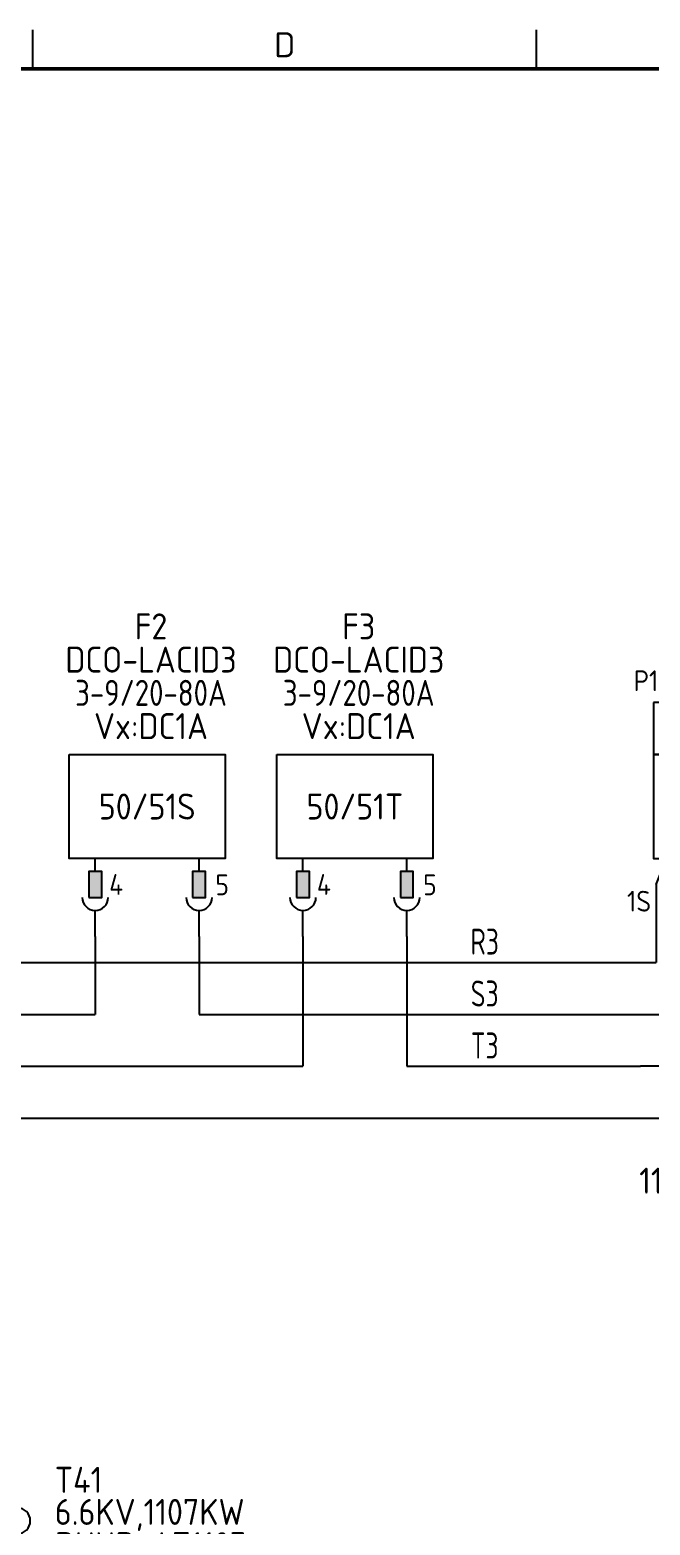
# Model space of a CAD drawing. Header units: millimetres. Extents: x 0 to 556, y 1 to 306.
# Drawn here: x 161.2 to 220.9, y 143.3 to 287.2 of the extents above; entities that cross this region are included whole.
import ezdxf
from ezdxf.enums import TextEntityAlignment as Align

# ---------------------------------------------------------------- set-up
doc = ezdxf.new("R2010")
doc.units = ezdxf.units.MM
for name, color, linetype in [('MISC', 7, 'Continuous'), ('Sheet Line', 3, 'Continuous'), ('Sheet Text', 2, 'Continuous'), ('SYMS', 7, 'Continuous'), ('TAGS', 7, 'Continuous'), ('TERMS', 7, 'Continuous'), ('WIRE(DEFAULT)', 7, 'Continuous'), ('WIREFIXED', 7, 'Continuous')]:
    doc.layers.add(name, color=color, linetype=linetype)
doc.layers.add('Sheet Out Line', color=2, linetype='Continuous', lineweight=50)
doc.styles.add('SIMPLEX', font='simplex')
doc.styles.get("Standard").update_dxf_attribs({"font": 'txt.shx', "height": 2.4, "bigfont": 'whgtxt.shx'})
doc.styles.add('WD', font='ISOCP2.shx')
doc.styles.add('WD_IEC', font='ISOCP2.shx', dxfattribs={"width": 1.1, "height": 2.4, "bigfont": 'whgtxt.shx'})

# ---------------------------------------------------------------- blocks, each defined once
blk = doc.blocks.new('VG21_OCR1')
for p, q in [((-5, -6.25), (-5, -5)), ((5, -6.25), (5, -5)), ((-5, -12.5), (-5, -10)), ((5, -12.5), (5, -10))]:
    blk.add_line(p, q)
for points in [[(-7.5, 5), (7.5, 5), (7.5, -5), (-7.5, -5)], [(-5.62, -8.75), (-4.38, -8.75), (-4.38, -6.25), (-5.62, -6.25)], [(4.38, -8.75), (5.62, -8.75), (5.62, -6.25), (4.38, -6.25)]]:
    blk.add_lwpolyline(points, close=True)
for centre in [(-5, -8.75), (5, -8.75)]:
    blk.add_arc(centre, 1.25, 180, 0)
for points in [[(-5.62, -6.25), (-5.62, -8.75), (-4.38, -6.25), (-4.38, -8.75)], [(4.38, -6.25), (4.38, -8.75), (5.62, -6.25), (5.62, -8.75)]]:
    blk.add_solid(points)
at = {"style": 'WD'}
for tag, p in [('TAG1', (0.37, 15.34)), ('RATING11', (0.37, 12.14)), ('RATING1', (0.37, 8.94)), ('RATING2', (0.37, 5.74))]:
    blk.add_attdef(tag, text='', height=2.5, dxfattribs=at).set_placement(p, align=Align.BOTTOM_CENTER)
at = {"style": 'WD', "flags": 1}
for tag, p in [('INST', (-10.31, 1.22)), ('LOC', (-10.35, -0.14)), ('CAT', (-10.33, -1.49)), ('FAMILY', (-10.23, -2.87)), ('MFG', (-10.29, -4.28)), ('ASSYCODE', (-10.35, -5.64))]:
    blk.add_attdef(tag, text='', height=1, dxfattribs=at).set_placement(p, align=Align.RIGHT)
at = {"style": 'WD'}
blk.add_attdef('RATING12', text='', height=2.5, dxfattribs=at).set_placement((0, 0), align=Align.MIDDLE_CENTER)
at = {"linetype": 'Continuous', "style": 'WD'}
for tag, p in [('TERM01', (-3.66, -8.5)), ('TERM02', (6.57, -8.54))]:
    blk.add_attdef(tag, p, '', height=2, dxfattribs=at)
at = {"style": 'WD', "flags": 1}
for tag, p in [('X8TERM01', (-5, -12.5)), ('X8TERM02', (5, -12.5))]:
    blk.add_attdef(tag, p, '', height=0.32, dxfattribs=at)
blk = doc.blocks.new('Q020501')
for p, q in [((-4, 0), (4, 0)), ((0, 0), (-1.41, 1.41)), ((0, 0), (-1.41, -1.42))]:
    blk.add_line(p, q)
blk = doc.blocks.new('VH51_WHMT1')
for p, q in [((2.5, 30), (2.5, 25)), ((7.5, 30), (7.5, 25)), ((12.5, 30), (12.5, 25)), ((1.5, 7.5), (2.5, 10)), ((5.5, 10), (5.5, 0)), ((9.5, 10), (9.5, -10)), ((13.5, 7.5), (12.5, 10)), ((1.5, 7.5), (1.5, 0)), ((13.5, 7.5), (13.5, -10)), ((0, 0), (1.5, 0)), ((5.5, 0), (15, 0)), ((9.5, -10), (0, -10)), ((13.5, -10), (15, -10))]:
    blk.add_line(p, q)
for points in [[(1.25, 25), (1.25, 20), (13.75, 20), (13.75, 25)], [(1.25, 20), (1.25, 10), (13.75, 10), (13.75, 20)]]:
    blk.add_lwpolyline(points, close=True)
at = {"layer": 'SYMS'}
blk.add_blockref('Q020501', (7.5, 22.5), dxfattribs=at)
at = {"style": 'SIMPLEX'}
blk.add_text('Wh', height=3, dxfattribs=at).set_placement((7.5, 15), align=Align.MIDDLE)
at = {"flags": 1}
for tag, p, height, style in [('X2TERM01', (2.5, 30), 0.08, 'WD'), ('X2TERM02', (7.5, 30), 0.08, 'WD'), ('X2TERM03', (12.5, 30), 0.08, 'WD'), ('INST', (15.13, 26), 1, 'WD_IEC'), ('LOC', (15.13, 24.65), 1, 'WD_IEC'), ('X4TERM04', (0, 0), 0.08, 'WD'), ('X1TERM05', (15, 0), 0.08, 'WD'), ('X4TERM06', (0, -10), 0.08, 'WD'), ('X1TERM07', (15, -10), 0.08, 'WD')]:
    blk.add_attdef(tag, p, '', height=height, dxfattribs=dict(at, style=style))
at = {"style": 'WD_IEC'}
for tag, p in [('TERM01', (1.72, 26.11)), ('TERM02', (6.72, 26.11)), ('TERM03', (11.72, 26.11)), ('TERM04', (1.02, 4.89)), ('TERM05', (5.02, 4.89))]:
    blk.add_attdef(tag, text='', height=2, dxfattribs=at).set_placement(p, align=Align.RIGHT)
for tag, p, height in [('TAG1', (14.55, 21.69), 2.5), ('TERM06', (9.65, 4.79), 2), ('TERM07', (13.65, 4.79), 2)]:
    blk.add_attdef(tag, p, '', height=height, dxfattribs=at)
at = {"style": 'WD_IEC', "flags": 1}
for tag, p in [('ASSYCODE', (-0.04, 15.09)), ('FAMILY', (-0.04, 13.59)), ('CAT', (-0.04, 12.09)), ('MFG', (-0.04, 10.72))]:
    blk.add_attdef(tag, text='', height=1, dxfattribs=at).set_placement(p, align=Align.RIGHT)
at = {"style": 'WD_IEC'}
for tag, p in [('RATING11', (8.08, -16.56)), ('RATING1', (8.08, -19.76)), ('RATING2', (8.08, -22.96))]:
    blk.add_attdef(tag, text='', height=2.5, dxfattribs=at).set_placement(p, align=Align.TOP_CENTER)
blk = doc.blocks.new('WD_WNH')
at = {"linetype": 'Continuous', "style": 'WD_IEC', "width": 0.8}
blk.add_attdef('WIRENO', text='', height=2.5, dxfattribs=at).set_placement((0, 0.75), align=Align.CENTER)
at = {"style": 'WD_IEC', "flags": 1}
for tag, p in [('W08USER', (0, 0.375)), ('W04USER', (0, 0.875)), ('W05USER', (0, 0.75)), ('W09USER', (0, 0.25)), ('W03USER', (0, 1)), ('W06USER', (0, 0.625)), ('W07USER', (0, 0.5)), ('W02USER', (0, 1.125)), ('W01USER', (0, 1.25)), ('W10USER', (0, 0.125))]:
    blk.add_attdef(tag, text='', height=0.08, dxfattribs=at).set_placement(p, align=Align.CENTER)
blk = doc.blocks.new('VD61_AUTOTRT1')
at = {"color": 2, "lineweight": 40}
for p, q in [((-5, 10), (-5, 5)), ((0, 10), (0, 5)), ((5, 10), (5, 5)), ((-5, -5), (-5, -10)), ((0, -5), (0, -10)), ((5, -5), (5, -10))]:
    blk.add_line(p, q, dxfattribs=at)
for p, q in [((-5, 2.5), (-6, 2.5)), ((0, 2.5), (-1, 2.5)), ((5, 2.5), (4, 2.5)), ((-5, 0), (-6, 0)), ((0, 0), (-1, 0)), ((5, 0), (4, 0)), ((-5, -2.5), (-6, -2.5)), ((0, -2.5), (-1, -2.5)), ((5, -2.5), (4, -2.5))]:
    blk.add_line(p, q)
for centre in [(-5, 3.75), (0, 3.75), (5, 3.75), (-5, 1.25), (0, 1.25), (5, 1.25), (-5, -1.25), (0, -1.25), (5, -1.25), (-5, -3.75), (0, -3.75), (5, -3.75)]:
    blk.add_arc(centre, 1.25, 270, 90)
at = {"style": 'WD_IEC', "flags": 1}
for tag, p in [('INST', (8.94, 10.62)), ('LOC', (8.98, 9.45))]:
    blk.add_attdef(tag, p, '', height=1, dxfattribs=at)
at = {"flags": 1}
for tag, p in [('X2TERM01', (-5, 10)), ('X2TERM06', (0, 10)), ('X2TERM11', (5, 10)), ('X4TERM02', (-6, 2.5)), ('X4TERM07', (-1, 2.5)), ('X4TERM12', (4, 2.5)), ('X4TERM03', (-6, 0)), ('X4TERM08', (-1, 0)), ('X4TERM13', (4, 0)), ('X4TERM04', (-6, -2.5)), ('X4TERM09', (-1, -2.5)), ('X4TERM14', (4, -2.5)), ('X8TERM05', (-5, -10)), ('X8TERM10', (0, -10)), ('X8TERM15', (5, -10))]:
    blk.add_attdef(tag, p, '', height=0.08, dxfattribs=at)
at = {"style": 'WD_IEC'}
for tag, p in [('TAG1', (8.6, 6.45)), ('RATING1', (8.6, 3.36)), ('RATING11', (8.6, 0.16)), ('RATING2', (8.6, -3.04)), ('RATING3', (8.6, -6.24)), ('RATING4', (8.6, -9.44)), ('DESC1', (8.6, -12.64))]:
    blk.add_attdef(tag, p, '', height=2.5, dxfattribs=at)
at = {"style": 'WD_IEC', "width": 0.75}
for tag, p in [('TERM01', (-5.81, 7)), ('TERM06', (-0.81, 7)), ('TERM11', (4.19, 7)), ('TERM02', (-5.61, 3.15)), ('TERM07', (-0.61, 3.15)), ('TERM12', (4.39, 3.15)), ('TERM03', (-5.61, 0.65)), ('TERM08', (-0.61, 0.65)), ('TERM13', (4.39, 0.65)), ('TERM04', (-5.61, -1.85)), ('TERM09', (-0.61, -1.85)), ('TERM14', (4.39, -1.85)), ('TERM05', (-5.61, -7.82)), ('TERM10', (-0.61, -7.82)), ('TERM15', (4.39, -7.82))]:
    blk.add_attdef(tag, text='', height=1.25, dxfattribs=at).set_placement(p, align=Align.RIGHT)
at = {"style": 'WD_IEC', "flags": 1}
for tag, p in [('FAMILY', (-6.92, -10.38)), ('CAT', (-6.92, -11.88)), ('MFG', (-6.87, -13.16)), ('ASSYCODE', (-6.87, -14.53))]:
    blk.add_attdef(tag, text='', height=1, dxfattribs=at).set_placement(p, align=Align.RIGHT)
blk = doc.blocks.new('LSSA3')
at = {"layer": 'Sheet Line'}
for p, q in [((161.5, 283.5), (161.5, 287.25)), ((210, 283.5), (210, 287.25))]:
    blk.add_line(p, q, dxfattribs=at)
at = {"layer": 'Sheet Out Line'}
blk.add_lwpolyline([(16, 6.5), (404, 6.5), (404, 283.5), (16, 283.5)], close=True, dxfattribs=at)
at = {"style": 'WD_IEC', "width": 1.1}
for tag, height, p in [('DESC4', 2.4, (57.5, 39.5)), ('CUSTOMERS31', 3.8, (219, 38)), ('TITLE1', 3.6, (333, 37.5)), ('CUSTOMERS21', 3.8, (219, 35.25)), ('DESC3', 2.4, (57.5, 33.5)), ('CUSTOMERS32', 3.8, (219, 32.5)), ('TITLE2', 3.6, (333, 32.5)), ('CUSTOMERS22', 3.8, (219, 29.75)), ('RN', 3.5, (398, 28.75)), ('CUSTOMERS33', 3.8, (219, 27)), ('TITLE3', 3.6, (333, 27.5)), ('DESC2', 2.4, (57.5, 27.5)), ('DESC1', 2.4, (57.5, 21.5)), ('WORKNO', 3.5, (365.5, 18.5)), ('FILE', 2.4, (314, 18.5)), ('DESC0', 2.4, (57.5, 15.5)), ('SHN', 2.4, (395, 12)), ('TSH', 2.4, (401, 9))]:
    blk.add_attdef(tag, text='', height=height, dxfattribs=at).set_placement(p, align=Align.MIDDLE_CENTER)
at = {"style": 'WD_IEC'}
for tag, p in [('DATE4', (96.5, 39.5)), ('DRWN4', (111.5, 39.5)), ('DSGN4', (126.5, 39.5)), ('CHKD4', (141.5, 39.5)), ('APPD4', (156.5, 39.5)), ('DATE3', (96.5, 33.5)), ('DRWN3', (111.5, 33.5)), ('DSGN3', (126.5, 33.5)), ('CHKD3', (141.5, 33.5)), ('APPD3', (156.5, 33.5)), ('DATE2', (96.5, 27.5)), ('DRWN2', (111.5, 27.5)), ('DSGN2', (126.5, 27.5)), ('CHKD2', (141.5, 27.5)), ('APPD2', (156.5, 27.5)), ('DATE1', (96.5, 21.5)), ('DRWN1', (111.5, 21.5)), ('DSGN1', (126.5, 21.5)), ('CHKD1', (141.5, 21.5)), ('APPD1', (156.5, 21.5)), ('DATE0', (96.5, 15.5)), ('DRWN0', (111.5, 15.5)), ('DSGN0', (126.5, 15.5)), ('CHKD0', (141.5, 15.5)), ('APPD0', (156.5, 15.5))]:
    blk.add_attdef(tag, text='', height=2.4, dxfattribs=at).set_placement(p, align=Align.MIDDLE_CENTER)
at = {"style": 'WD_IEC', "width": 1.1}
for tag, p in [('DWG1ST', (345, 10.5)), ('DWGNO', (373.49, 10.5))]:
    blk.add_attdef(tag, text='', height=3.5, dxfattribs=at).set_placement(p, align=Align.MIDDLE_LEFT)
at = {"style": 'WD_IEC', "width": 1.1, "flags": 9}
blk.add_attdef('WD_TB', (0, 0), '', height=2.4, dxfattribs=at)
at = {"layer": 'Sheet Text', "style": 'WD_IEC', "width": 1.1}
blk.add_text('D', height=2.4, dxfattribs=at).set_placement((185.75, 284.62), align=Align.CENTER)

msp = doc.modelspace()

# ---------------------------------------------------------------- linework, layer by layer
at = {"layer": 'WIRE(DEFAULT)'}
for p, q in [((167.5, 200), (167.5, 192.5)), ((177.5, 200), (177.5, 192.5)), ((157.5, 197.5), (220, 197.5)), ((112.5, 192.5), (167.5, 192.5)), ((177.5, 192.5), (332.5, 192.5)), ((197.5, 187.5), (220, 187.5)), ((112.5, 182.5), (332.5, 182.5))]:
    msp.add_line(p, q, dxfattribs=at)
at = {"layer": 'WIRE(DEFAULT)', "linetype": 'Continuous'}
for p, q in [((187.5, 200), (187.5, 187.5)), ((197.5, 200), (197.5, 187.5)), ((125, 187.5), (187.5, 187.5))]:
    msp.add_line(p, q, dxfattribs=at)

# ---------------------------------------------------------------- block references
at = {"layer": 'SYMS'}
msp.add_blockref('LSSA3', (0, 0), dxfattribs=at)
at = {"layer": 'SYMS', "linetype": 'Continuous'}
ref = msp.add_blockref('VG21_OCR1', (172.5, 212.5), dxfattribs=at)
ref.add_attrib('TERM02', '5', (179.07, 203.96), dxfattribs={"layer": 'TERMS', "linetype": 'Continuous', "height": 2, "style": 'WD'})
ref.add_attrib('TERM01', '4', (168.84, 204), dxfattribs={"layer": 'TERMS', "linetype": 'Continuous', "height": 2, "style": 'WD'})
ref.add_attrib('RATING12', '50/51S', dxfattribs={"layer": 'MISC', "height": 2.5, "style": 'WD'}).set_placement((172.5, 212.5), align=Align.MIDDLE_CENTER)
ref.add_attrib('RATING2', 'Vx:DC1A', dxfattribs={"layer": 'MISC', "height": 2.5, "style": 'WD'}).set_placement((172.87, 218.24), align=Align.BOTTOM_CENTER)
ref.add_attrib('RATING1', '3-9/20-80A', dxfattribs={"layer": 'MISC', "height": 2.5, "style": 'WD', "width": 0.9}).set_placement((172.87, 221.44), align=Align.BOTTOM_CENTER)
ref.add_attrib('RATING11', 'DCO-LACID3', dxfattribs={"layer": 'MISC', "height": 2.5, "style": 'WD'}).set_placement((172.87, 224.64), align=Align.BOTTOM_CENTER)
ref.add_attrib('TAG1', 'F2', dxfattribs={"layer": 'TAGS', "height": 2.5, "style": 'WD'}).set_placement((172.87, 227.84), align=Align.BOTTOM_CENTER)
ref = msp.add_blockref('VG21_OCR1', (192.5, 212.5), dxfattribs=at)
ref.add_attrib('TERM02', '5', (199.07, 203.96), dxfattribs={"layer": 'TERMS', "linetype": 'Continuous', "height": 2, "style": 'WD'})
ref.add_attrib('TERM01', '4', (188.84, 204), dxfattribs={"layer": 'TERMS', "linetype": 'Continuous', "height": 2, "style": 'WD'})
ref.add_attrib('RATING12', '50/51T', dxfattribs={"layer": 'MISC', "height": 2.5, "style": 'WD'}).set_placement((192.5, 212.5), align=Align.MIDDLE_CENTER)
ref.add_attrib('RATING2', 'Vx:DC1A', dxfattribs={"layer": 'MISC', "height": 2.5, "style": 'WD'}).set_placement((192.87, 218.24), align=Align.BOTTOM_CENTER)
ref.add_attrib('RATING1', '3-9/20-80A', dxfattribs={"layer": 'MISC', "height": 2.5, "style": 'WD', "width": 0.9}).set_placement((192.87, 221.44), align=Align.BOTTOM_CENTER)
ref.add_attrib('RATING11', 'DCO-LACID3', dxfattribs={"layer": 'MISC', "height": 2.5, "style": 'WD'}).set_placement((192.87, 224.64), align=Align.BOTTOM_CENTER)
ref.add_attrib('TAG1', 'F3', dxfattribs={"layer": 'TAGS', "height": 2.5, "style": 'WD'}).set_placement((192.87, 227.84), align=Align.BOTTOM_CENTER)
at = {"layer": 'SYMS'}
ref = msp.add_blockref('VH51_WHMT1', (220, 197.5), dxfattribs=at)
ref.add_attrib('TERM06', '3S', (229.65, 202.29), dxfattribs={"layer": 'TERMS', "height": 2, "style": 'WD_IEC'})
ref.add_attrib('TERM07', '3L', (233.65, 202.29), dxfattribs={"layer": 'TERMS', "height": 2, "style": 'WD_IEC'})
ref.add_attrib('TERM05', '1L', dxfattribs={"layer": 'TERMS', "height": 2, "style": 'WD_IEC'}).set_placement((225.02, 202.39), align=Align.RIGHT)
ref.add_attrib('TERM04', '1S', dxfattribs={"layer": 'TERMS', "height": 2, "style": 'WD_IEC'}).set_placement((221.02, 202.39), align=Align.RIGHT)
ref.add_attrib('TERM03', 'P3', dxfattribs={"layer": 'TERMS', "height": 2, "style": 'WD_IEC'}).set_placement((231.72, 223.61), align=Align.RIGHT)
ref.add_attrib('TERM02', 'P2', dxfattribs={"layer": 'TERMS', "height": 2, "style": 'WD_IEC'}).set_placement((226.72, 223.61), align=Align.RIGHT)
ref.add_attrib('TERM01', 'P1', dxfattribs={"layer": 'TERMS', "height": 2, "style": 'WD_IEC'}).set_placement((221.72, 223.61), align=Align.RIGHT)
ref.add_attrib('RATING1', '110V 5(2.5)A', dxfattribs={"layer": 'MISC', "height": 2.5, "style": 'WD_IEC'}).set_placement((228.08, 177.74), align=Align.TOP_CENTER)
ref.add_attrib('RATING11', 'WL32STe', dxfattribs={"layer": 'MISC', "height": 2.5, "style": 'WD_IEC'}).set_placement((228.08, 180.94), align=Align.TOP_CENTER)
ref.add_attrib('TAG1', 'P1', (234.55, 219.19), dxfattribs={"layer": 'TAGS', "height": 2.5, "style": 'WD_IEC'})
ref = msp.add_blockref('VD61_AUTOTRT1', (155, 140), dxfattribs=at)
ref.add_attrib('TERM15', 'Z0', dxfattribs={"layer": 'TERMS', "height": 1.25, "style": 'WD_IEC', "width": 0.75}).set_placement((159.39, 132.18), align=Align.RIGHT)
ref.add_attrib('TERM10', 'Y0', dxfattribs={"layer": 'TERMS', "height": 1.25, "style": 'WD_IEC', "width": 0.75}).set_placement((154.39, 132.18), align=Align.RIGHT)
ref.add_attrib('TERM05', 'X0', dxfattribs={"layer": 'TERMS', "height": 1.25, "style": 'WD_IEC', "width": 0.75}).set_placement((149.39, 132.18), align=Align.RIGHT)
ref.add_attrib('TERM14', 'Z1', dxfattribs={"layer": 'TERMS', "height": 1.25, "style": 'WD_IEC', "width": 0.75}).set_placement((159.39, 138.15), align=Align.RIGHT)
ref.add_attrib('TERM09', 'Y1', dxfattribs={"layer": 'TERMS', "height": 1.25, "style": 'WD_IEC', "width": 0.75}).set_placement((154.39, 138.15), align=Align.RIGHT)
ref.add_attrib('TERM04', 'X1', dxfattribs={"layer": 'TERMS', "height": 1.25, "style": 'WD_IEC', "width": 0.75}).set_placement((149.39, 138.15), align=Align.RIGHT)
ref.add_attrib('TERM08', 'Y2', dxfattribs={"layer": 'TERMS', "height": 1.25, "style": 'WD_IEC', "width": 0.75}).set_placement((154.39, 140.65), align=Align.RIGHT)
ref.add_attrib('TERM03', 'X2', dxfattribs={"layer": 'TERMS', "height": 1.25, "style": 'WD_IEC', "width": 0.75}).set_placement((149.39, 140.65), align=Align.RIGHT)
ref.add_attrib('TERM13', 'Z2', dxfattribs={"layer": 'TERMS', "height": 1.25, "style": 'WD_IEC', "width": 0.75}).set_placement((159.39, 140.65), align=Align.RIGHT)
ref.add_attrib('TERM12', 'Z3', dxfattribs={"layer": 'TERMS', "height": 1.25, "style": 'WD_IEC', "width": 0.75}).set_placement((159.39, 143.15), align=Align.RIGHT)
ref.add_attrib('TERM07', 'Y3', dxfattribs={"layer": 'TERMS', "height": 1.25, "style": 'WD_IEC', "width": 0.75}).set_placement((154.39, 143.15), align=Align.RIGHT)
ref.add_attrib('TERM02', 'X3', dxfattribs={"layer": 'TERMS', "height": 1.25, "style": 'WD_IEC', "width": 0.75}).set_placement((149.39, 143.15), align=Align.RIGHT)
ref.add_attrib('TERM01', 'U', dxfattribs={"layer": 'TERMS', "height": 1.25, "style": 'WD_IEC', "width": 0.75}).set_placement((149.19, 147), align=Align.RIGHT)
ref.add_attrib('TERM06', 'V', dxfattribs={"layer": 'TERMS', "height": 1.25, "style": 'WD_IEC', "width": 0.75}).set_placement((154.19, 147), align=Align.RIGHT)
ref.add_attrib('TERM11', 'W', dxfattribs={"layer": 'TERMS', "height": 1.25, "style": 'WD_IEC', "width": 0.75}).set_placement((159.19, 147), align=Align.RIGHT)
ref.add_attrib('RATING4', 'SET:65%', (163.6, 130.56), dxfattribs={"layer": 'MISC', "height": 2.5, "style": 'WD_IEC'})
ref.add_attrib('RATING3', 'TAP : 50-65-80%', (163.6, 133.76), dxfattribs={"layer": 'MISC', "height": 2.5, "style": 'WD_IEC'})
ref.add_attrib('RATING2', '3P,DRY', (163.6, 136.96), dxfattribs={"layer": 'MISC', "height": 2.5, "style": 'WD_IEC'})
ref.add_attrib('RATING11', 'DHHD-AT1107', (163.6, 140.16), dxfattribs={"layer": 'MISC', "height": 2.5, "style": 'WD_IEC'})
ref.add_attrib('RATING1', '6.6KV,1107KW', (163.6, 143.36), dxfattribs={"layer": 'MISC', "height": 2.5, "style": 'WD_IEC'})
ref.add_attrib('TAG1', 'T41', (163.6, 146.45), dxfattribs={"layer": 'TAGS', "height": 2.5, "style": 'WD_IEC'})
at = {"layer": 'WIREFIXED'}
ref = msp.add_blockref('WD_WNH', (205, 197.5), dxfattribs=at)
ref.add_attrib('WIRENOF', 'R3', dxfattribs={"linetype": 'Continuous', "height": 2.5, "style": 'WD_IEC', "width": 0.8}).set_placement((205, 198.25), align=Align.CENTER)
ref = msp.add_blockref('WD_WNH', (205, 192.5), dxfattribs=at)
ref.add_attrib('WIRENOF', 'S3', dxfattribs={"linetype": 'Continuous', "height": 2.5, "style": 'WD_IEC', "width": 0.8}).set_placement((205, 193.25), align=Align.CENTER)
ref = msp.add_blockref('WD_WNH', (205, 187.5), dxfattribs=at)
ref.add_attrib('WIRENOF', 'T3', dxfattribs={"linetype": 'Continuous', "height": 2.5, "style": 'WD_IEC', "width": 0.8}).set_placement((205, 188.25), align=Align.CENTER)

doc.saveas('drawing.dxf')
